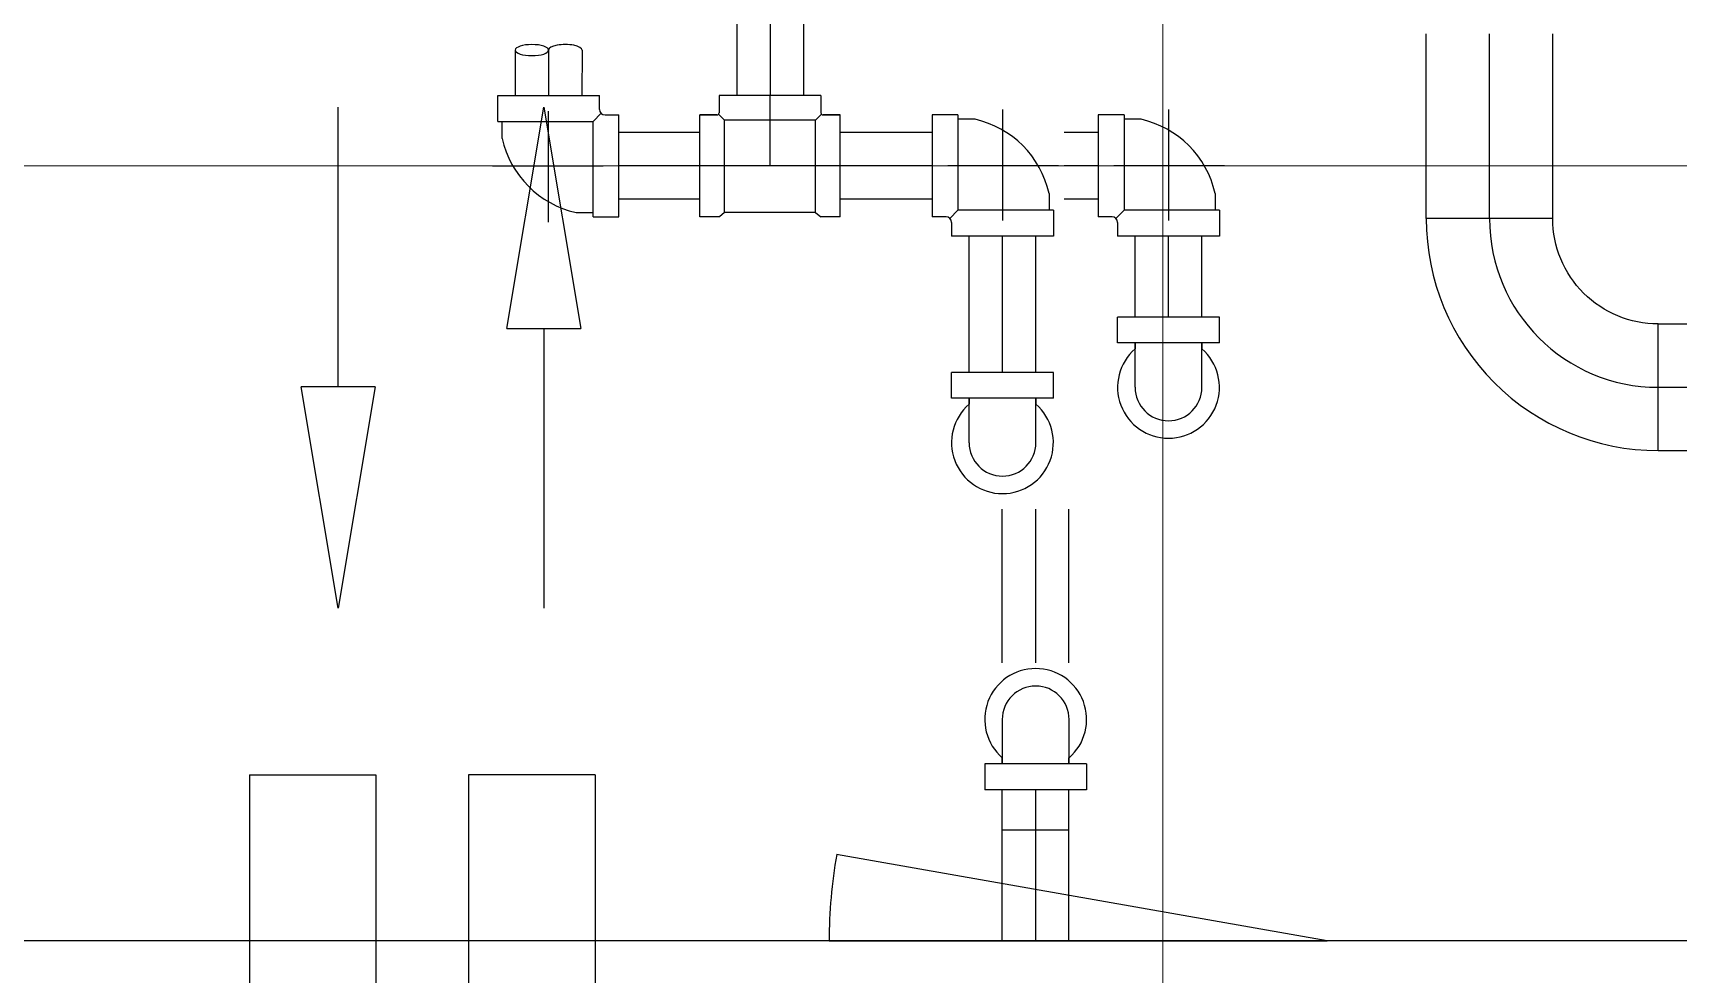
# Model space of a CAD drawing. Extents: x -32000 to 416743, y -254124 to 144214.
# Drawn here: x 254479 to 255965, y 83270 to 84120 of the extents above; entities that cross this region are included whole.
import ezdxf

# ---------------------------------------------------------------- set-up
doc = ezdxf.new("R2010")
doc.units = 0
doc.header["$LTSCALE"] = 10
for name, color, linetype in [('XFM1Q40$0$COL', 1, 'Continuous'), ('XFM1Q40$0$M-EQPM-MAU', 22, 'Continuous'), ('XFM1Q40$0$MDF', 221, 'Continuous'), ('XFM1Q40$0$TYPE14X10', 7, 'Continuous'), ('XFM7P40ICA$0$H12PL4$0$L40_19_MEJI', 252, 'Continuous')]:
    doc.layers.add(name, color=color, linetype=linetype)

# ---------------------------------------------------------------- blocks, each defined once
blk = doc.blocks.new('XFM1Q40$0$_ClosedBlank')
at = {"layer": 'XFM1Q40$0$MDF', "color": 0, "lineweight": -2}
for p, q in [((-1, 0.1667), (0, 0)), ((-1, 0.1667), (-1, -0.1667)), ((0, 0), (-1, -0.1667))]:
    blk.add_line(p, q, dxfattribs=at)
blk = doc.blocks.new('XFM1Q40$0$A$C10876e96')
at = {"layer": 'XFM1Q40$0$TYPE14X10', "color": 22}
for p, q in [((6467.8, 4250), (6582.1, 4250)), ((6467.8, 4250), (6467.8, 3892.8)), ((6582.1, 4250), (6582.1, 3892.8)), ((6780.1, 4250), (6665.8, 4250)), ((6665.8, 4250), (6665.8, 3892.8)), ((6780.1, 4250), (6780.1, 3892.8)), ((7441.6, 4100), (6998.4, 4178.1)), ((11918.2, 4100), (1318.2, 4100)), ((6991.6, 4100), (7441.6, 4100))]:
    blk.add_line(p, q, dxfattribs=at)
for points in [[(6548.1, 4600.5), (6548.1, 4853)], [(6733.8, 4653), (6733.8, 4400.5)]]:
    blk.add_lwpolyline(points, dxfattribs=at)
blk.add_arc((7441.6, 4100), 450, 170, 180, dxfattribs=at)
at = {"layer": 'XFM1Q40$0$TYPE14X10', "color": 22, "xscale": 200, "yscale": 200, "zscale": 200}
for p, rotation in [((6733.8, 4853), 90), ((6548.1, 4400.5), 270)]:
    blk.add_blockref('XFM1Q40$0$_ClosedBlank', p, dxfattribs=dict(at, rotation=rotation))
blk = doc.blocks.new('XFM1Q40$0$A$C6DF15AF1')
at = {"layer": 'XFM1Q40$0$M-EQPM-MAU'}
for p, q in [((13551.72, -13727.94, 0), (13551.72, -13737.96, 0)), ((13554.21, -13728.81, 0), (13555.74, -13728.81, 0)), ((13555.74, -13728.42, 0), (13558.07, -13728.42, 0)), ((13555.74, -13728.42, 0), (13555.74, -13737.03, 0)), ((13558.07, -13728.42, 0), (13558.07, -13737.62, 0)), ((13562.18, -13730), (13558.07, -13730)), ((13546.65, -13733.02, 0), (13556.67, -13733.02, 0)), ((13562.17, -13733.02), (13558.07, -13733.02)), ((13547.52, -13735.5, 0), (13547.52, -13737.03, 0)), ((13562.17, -13736.04), (13558.07, -13736.03)), ((13547.12, -13737.03, 0), (13555.74, -13737.03, 0)), ((13547.12, -13737.03, 0), (13547.12, -13739.37, 0)), ((13556.47, -13737.76, 0), (13555.74, -13737.03, 0)), ((13556.82, -13737.62, 0), (13558.07, -13737.62, 0)), ((13556.32, -13738.12, 0), (13556.32, -13739.37, 0)), ((13547.12, -13739.37, 0), (13556.32, -13739.37, 0)), ((13548.71, -13746.67, 0), (13548.71, -13739.37, 0)), ((13551.72, -13746.67, 0), (13551.72, -13739.37, 0)), ((13554.74, -13746.67, 0), (13554.74, -13739.37, 0)), ((13547.12, -13748.45), (13547.12, -13746.67)), ((13547.12, -13746.67), (13556.32, -13746.67)), ((13551.72, -13759.37), (13551.72, -13746.67)), ((13556.32, -13748.22), (13556.32, -13746.67)), ((13556.32, -13746.67), (13556.32, -13748.22)), ((13547.51, -13748.91), (13547.12, -13748.45)), ((13547.51, -13757.14), (13547.51, -13748.91)), ((13547.51, -13748.91), (13555.84, -13748.91)), ((13556.38, -13748.36), (13555.84, -13748.91)), ((13555.84, -13757.14), (13555.84, -13748.91)), ((13558.07, -13748.42), (13556.52, -13748.42)), ((13558.07, -13757.62), (13558.07, -13748.42)), ((13590.87, -13750.01), (13558.07, -13750.01)), ((13551.72, -13753.02), (13558.07, -13753.02)), ((13590.87, -13753.02), (13558.07, -13753.02)), ((13547.51, -13757.14), (13547.12, -13757.6)), ((13547.51, -13757.14), (13555.84, -13757.14)), ((13556.38, -13757.68), (13555.84, -13757.14)), ((13590.87, -13756.04), (13558.07, -13756.04)), ((13547.12, -13759.37), (13547.12, -13757.6)), ((13556.32, -13757.82), (13556.32, -13759.37)), ((13556.32, -13759.37), (13556.32, -13757.82)), ((13558.07, -13757.62), (13556.52, -13757.62)), ((13547.12, -13759.37), (13556.32, -13759.37)), ((13548.71, -13767.67, 0), (13548.71, -13759.37, 0)), ((13551.72, -13767.67, 0), (13551.72, -13759.37, 0)), ((13554.74, -13767.67, 0), (13554.74, -13759.37, 0)), ((13547.12, -13768.92), (13547.12, -13767.67)), ((13556.32, -13767.67), (13547.12, -13767.67)), ((13556.32, -13770), (13556.32, -13767.67)), ((13530.74, -13778.62), (13530.74, -13769.42)), ((13530.74, -13769.42), (13533.07, -13769.42)), ((13533.07, -13778.62), (13533.07, -13769.42)), ((13545.37, -13778.62), (13545.37, -13769.42)), ((13546.62, -13769.42), (13545.37, -13769.42)), ((13546.98, -13769.27), (13547.71, -13770)), ((13547.71, -13778.62), (13547.71, -13770)), ((13556.32, -13770), (13547.71, -13770)), ((13551.72, -13779.09), (13551.72, -13769.07)), ((13555.93, -13771.54), (13555.93, -13770)), ((13526.72, -13771, 0), (13530.74, -13771)), ((13530.74, -13771), (13530.19, -13771)), ((13533.07, -13771), (13545.37, -13771)), ((13495.37, -13781.62), (13495.37, -13772.42)), ((13497.71, -13772.42), (13495.37, -13772.42)), ((13497.71, -13781.62), (13497.71, -13772.42)), ((13481.72, -13774), (13495.37, -13774)), ((13481.72, -13774), (13491.72, -13774)), ((13491.72, -13780.03), (13491.72, -13774)), ((13501.72, -13774, 0), (13497.71, -13774)), ((13497.71, -13774), (13498.25, -13774)), ((13506.83, -13774), (13520.72, -13774)), ((13533.07, -13774.02), (13545.37, -13774.02)), ((13556.8, -13774.02), (13546.78, -13774.02)), ((13481.72, -13777.02), (13495.37, -13777.02)), ((13506.83, -13777.02), (13520.72, -13777.02)), ((13526.72, -13777.03, 0), (13530.74, -13777.03)), ((13530.74, -13777.03), (13530.19, -13777.03)), ((13530.74, -13777.03), (13530.19, -13777.03)), ((13533.07, -13777.03), (13545.37, -13777.03)), ((13530.74, -13778.62), (13533.07, -13778.62)), ((13547.71, -13778.62), (13545.37, -13778.62)), ((13549.24, -13778.23), (13547.71, -13778.23)), ((13481.72, -13780.03), (13495.37, -13780.03)), ((13481.72, -13780.03), (13491.72, -13780.03)), ((13501.72, -13780.03, 0), (13497.71, -13780.03)), ((13497.71, -13780.03), (13498.25, -13780.03)), ((13497.71, -13780.03), (13498.25, -13780.03)), ((13506.83, -13780.03), (13520.72, -13780.03)), ((13548.71, -13782.67), (13548.71, -13779.59)), ((13551.72, -13782.67), (13551.72, -13779.59)), ((13554.74, -13782.67), (13554.74, -13779.59)), ((13497.71, -13781.62), (13495.37, -13781.62)), ((13556.32, -13782.67, 0), (13547.12, -13782.67, 0)), ((13547.12, -13783.92, 0), (13547.12, -13782.67, 0)), ((13556.32, -13785, 0), (13556.32, -13782.67, 0)), ((13535.74, -13793.62), (13535.74, -13784.42)), ((13535.74, -13784.42), (13538.07, -13784.42)), ((13538.07, -13793.62), (13538.07, -13784.42)), ((13546.62, -13784.42, 0), (13545.37, -13784.42, 0)), ((13545.37, -13793.62, 0), (13545.37, -13784.42, 0)), ((13546.98, -13784.27, 0), (13547.71, -13785, 0)), ((13556.32, -13785, 0), (13547.71, -13785, 0)), ((13547.71, -13793.62, 0), (13547.71, -13785, 0)), ((13551.72, -13794.09, 0), (13551.72, -13784.07, 0)), ((13555.93, -13786.54, 0), (13555.93, -13785, 0)), ((13531.72, -13786, 0), (13535.74, -13786)), ((13535.74, -13786), (13535.19, -13786)), ((13538.07, -13786), (13545.37, -13786)), ((13538.07, -13789.02), (13545.37, -13789.02)), ((13556.8, -13789.02, 0), (13546.78, -13789.02, 0)), ((13531.72, -13792.03, 0), (13535.74, -13792.03)), ((13535.74, -13792.03), (13535.19, -13792.03)), ((13535.74, -13792.03), (13535.19, -13792.03)), ((13538.07, -13792.03), (13545.37, -13792.03)), ((13535.74, -13793.62), (13538.07, -13793.62)), ((13547.71, -13793.62, 0), (13545.37, -13793.62, 0)), ((13549.24, -13793.23, 0), (13547.71, -13793.23, 0)), ((13546.96, -13812.3, 1.42), (13563.66, -13812.3, 1.42)), ((13546.96, -13818.02, 1.42), (13563.66, -13818.02, 1.42)), ((13546.96, -13823.73, 1.42), (13563.66, -13823.73, 1.42)), ((13526.01, -13833.26), (13526.01, -13860.3)), ((13531.72, -13833.26), (13531.72, -13860.46)), ((13537.44, -13833.26), (13537.44, -13907.78))]:
    blk.add_line(p, q, dxfattribs=at)
at = {"layer": 'XFM1Q40$0$M-EQPM-MAU', "elevation": 1.42}
blk.add_lwpolyline([(13546.96, -13812.3, 0.414214), (13526.01, -13833.26), (13537.44, -13833.26, -0.414214), (13546.96, -13823.73)], format="xyb", close=True, dxfattribs=at)
at = {"layer": 'XFM1Q40$0$M-EQPM-MAU'}
for centre, radius, start, end in [((13556.13, -13737.43, 0), 8.83, 102.6152, 167.3848), ((13556.82, -13738.12, 0), 0.5, 90, 180), ((13556.52, -13748.22), 0.2, 180, 270), ((13556.52, -13757.82), 0.2, 90, 180), ((13546.62, -13768.92), 0.5, 270, 0), ((13526.72, -13774.02), 4.6, 41.0014, 318.9986), ((13526.72, -13774.02), 3.02, 90, 270), ((13547.31, -13769.61), 8.83, 282.6152, 347.3848), ((13501.72, -13777.02), 4.6, 221.0014, 138.9986), ((13501.72, -13777.02), 3.02, 270, 90), ((13531.72, -13789.02), 4.6, 41.0014, 318.9986), ((13546.62, -13783.92, 0), 0.5, 270, 0), ((13531.72, -13789.02), 3.02, 90, 270), ((13547.31, -13784.61, 0), 8.83, 282.6152, 347.3848), ((13546.96, -13833.26, 1.42), 15.24, 90, 180)]:
    blk.add_arc(centre, radius, start, end, dxfattribs=at)
at = {"layer": 'XFM1Q40$0$M-EQPM-MAU', "extrusion": (0, 0, -1)}
blk.add_ellipse((13562.18, -13731.51, 0), major_axis=(0, 1.51), ratio=0.331651, dxfattribs=at)
at = {"layer": 'XFM1Q40$0$M-EQPM-MAU'}
blk.add_ellipse((13562.18, -13734.53, 0), major_axis=(0, 1.51), ratio=0.331651, start_param=3.135007, end_param=6.283185, dxfattribs=at)
blk = doc.blocks.new('XFM1Q40$0$A$C400517eb')
at = {"layer": 'XFM1Q40$0$COL', "xscale": 10.00000000000001, "yscale": 10.00000000000001, "zscale": 10.00000000000001, "rotation": 90}
blk.add_blockref('XFM1Q40$0$A$C6DF15AF1', (147014.8, -51517.2), dxfattribs=at)
blk = doc.blocks.new('XFM1Q40')
for name, p in [('XFM1Q40$0$A$C400517eb', (-29400, 0)), ('XFM1Q40$0$A$C10876e96', (248206.8, 79200))]:
    blk.add_blockref(name, p)
blk = doc.blocks.new('XFM7P40ICA$0$H12PL4')
at = {"layer": 'XFM7P40ICA$0$H12PL4$0$L40_19_MEJI', "lineweight": 0}
for p, q in [((255500, 32860), (255500, 89775)), ((244130, 84000), (260600, 84000))]:
    blk.add_line(p, q, dxfattribs=at)
blk = doc.blocks.new('XFM7P40ICA')
blk.add_blockref('XFM7P40ICA$0$H12PL4', (0, 0))

msp = doc.modelspace()

# ---------------------------------------------------------------- block references
for name in ['XFM7P40ICA', 'XFM1Q40']:
    msp.add_blockref(name, (0, 0))

doc.saveas('drawing.dxf')
